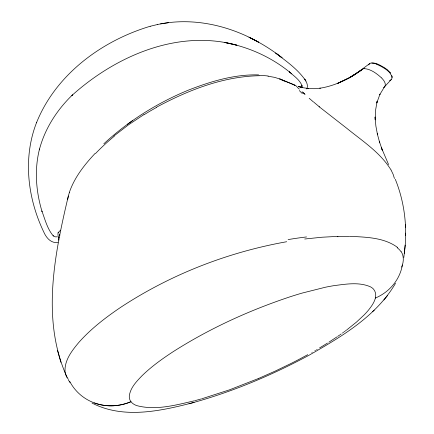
<?xml version="1.0" encoding="UTF-8"?>
<svg xmlns="http://www.w3.org/2000/svg" width="434" height="434" viewBox="0 0 434 434"><rect width="100%" height="100%" fill="white"/><g stroke="black" fill="none" stroke-linecap="round" stroke-linejoin="round"><path stroke-width="0.65" d="M405.616 233.112L405.318 243.886L403.826 257.487M404.396 253.369L405.204 245.107M347.157 329.596L356.444 322.12L364.034 315.03A128.719 32.062 -24 0 0 368.623 309.93C372.952 304.538 379.023 295.901 373.576 289.196A128.746 32.073 -24 0 0 370.462 286.836C359.026 281.78 345.969 284.113 334.028 285.637A129.527 32.246 -24 0 0 325.375 287.237L302.015 293.113A134.616 33.375 -24 0 0 289.527 296.981C248.845 310.57 209.486 328.549 173.28 351.605C162.251 358.815 151.45 366.535 141.999 375.763C136.569 381.415 130.46 387.633 129.327 395.732A127.384 31.736 -23.8 0 0 136.683 405.589C155.79 410.732 175.727 405.085 194.465 400.788M68.339 196.011C54.5 254.476 40.975 320.476 67.161 377.466M401.656 267.105C403.685 262.212 404.168 256.31 401.228 251.671M69.321 192.533C74.366 177.533 84.408 164.817 95.111 153.414M36.624 122.453L36.494 122.751C22.79 157.96 27.586 198.137 43.633 231.713C46.02 237.458 51.006 243.745 57.982 242.351M306.811 88.97C308.357 85.558 306.659 81.831 304.597 79.059L305.872 81.012M36.494 122.751C55.796 74.615 101.496 40.845 150.207 26.268M301.532 87.749L302.015 86.512L301.89 86.919L301.912 85.33L302.026 85.753C299.737 79.769 293.964 76.058 289.391 71.914L289.706 72.174C271.055 57.011 248.476 46.937 224.883 42.516L236.899 45.212C177.815 28.845 115.504 56.181 71.914 95.458L72.505 94.878C56.93 109.916 44.762 128.779 39.315 149.855L39.521 148.976C34.286 169.537 35.941 191.334 42.033 211.515L41.897 211.016C45.049 219.517 47.328 228.995 53.377 235.998L53.073 235.765L55.248 236.828L57.201 236.818M395.542 283.321C376.05 316.484 341.417 336.724 308.937 355.294C271.771 375.269 232.597 391.766 191.877 402.969M294.106 85.276C296.129 84.641 297.686 88.243 299.33 89.084M383.911 299.986L387.692 295.342M384.383 86.941L391.202 79.585M384.524 86.789L379.69 94.742L380.027 94.032L376.766 102.994L377.157 101.182L375.513 110.589L375.22 119.849L375.079 116.996L375.866 125.931L377.499 134.741L377.265 133.667L379.739 142.846L379.381 141.555L382.43 150.457L381.291 147.446L388.598 164.6M58.123 232.629L60.565 230.194M372.497 311.715L374.254 310.104M103.813 143.822C128.54 120.902 157.596 102.744 188.774 89.974C210.995 81.359 234.544 74.214 258.621 74.898M113.882 136.037L128.399 124.905L143.909 114.592M376.365 64.037C374.13 63.201 370.587 61.807 368.992 64.427A20.577 10.096 29.7 0 0 368.748 64.921M369.746 63.538L355.918 73.823L361.495 69.934L349.875 77.55L361.495 69.934M346.695 329.938L346.234 330.285M345.768 330.632L345.301 330.979M344.829 331.326L344.352 331.674M343.874 332.021L343.397 332.373M342.914 332.721L342.426 333.068M127.482 124.26L132.63 120.592M341.2 333.941L340.207 334.641M339.703 334.994L337.674 336.393M362.108 69.407L362.189 69.348A10.644 5.137 31.3 0 1 364.658 68.599M355.674 73.937L349.647 77.605L355.289 74.252L349.462 77.691L337.798 83.295L349.316 77.822C340.11 82.775 330.231 86.648 319.858 88.232L320.265 88.162L314.178 88.704L308.053 88.552L308.558 88.585L302.091 87.532L298.326 86.447L302.346 87.597L298.549 86.512M336.903 336.92L328.896 342.176M327.491 343.066L327.29 343.191A129.717 32.338 -24 0 1 319.847 347.743L319.56 347.911M316.646 349.625L317.232 349.283M314.878 350.65L315.469 350.309M312.198 352.18L311.9 352.354M156.484 107.225C188.226 90.158 223.19 76.351 259.668 75.711M307.69 354.703L307.386 354.871M307.088 355.034L300.648 358.506A136.113 34.129 -24 0 1 290.72 363.621L275.096 371.146L258.61 378.448M383.455 87.587L383.656 87.484A12.212 5.864 31.1 0 0 384.258 87.055M258.458 378.513L229.342 389.895L201.935 398.748M371.862 63.147C376.3 62.485 380.374 65.48 384.101 67.492M201.278 398.933L195.11 400.62M92.003 403.045C122.952 419.038 159.321 411.345 191.34 403.11M189.012 403.739L194.112 402.356M150.175 26.284L157.504 24.51M157.493 24.516C191.936 17.034 228.289 25.08 258.648 42.223L249.002 37.221C260.726 42.885 271.852 49.758 282.095 57.798L275.698 53.078C286.272 61.227 297.746 69.174 305.422 80.317M286.69 241.727C227.736 252.246 170.692 274.424 120.636 307.364C105.565 317.552 90.966 328.744 78.858 342.399C72.006 350.596 64.411 360.209 65.04 371.493A166.113 48.413 -23.2 0 0 68.306 379.207M160.569 23.903L168.576 22.671M304.717 239.009L321.919 237.235L337.94 236.373M364.696 68.643C371.206 69.31 376.783 73.612 381.502 77.86M349.95 236.313C366.084 237.181 384.085 237.398 397.615 247.478M268.033 76.21L274.63 77.36L280.212 79.134M94.373 402.936L94.932 403.137A51.174 47.962 -43.6 0 0 129.978 402.106L130.976 401.694A51.169 47.957 -43.6 0 1 69.787 381.508M294.952 85.129L279.675 78.917L294.415 85.01M280.391 79.205L283.852 80.925M380.13 65.794C384.774 68.61 390.947 71.637 391.967 77.485A1.367 1.134 -3.2 0 0 391.631 75.793M384.356 67.655L385.479 68.404M284.899 81.576L285.181 81.771M385.728 68.577L387.144 69.624M387.372 69.803L390.318 72.728M319.066 106.666L346.907 128.399C362.477 141.055 380.265 152.486 391.007 169.916M289.391 71.914L291.756 73.861M313.164 101.73L309.187 98.279M305.069 94.558L302.069 91.737M381.616 77.968L382.305 78.69A12.879 6.184 31.2 0 1 384.736 86.632M390.388 72.825L390.589 73.118M68.328 379.848L70.004 382.56M391.105 170.09L393.123 174.294L394.452 178.526M395.298 179.275C402.524 197.09 405.936 216.36 405.654 235.57M57.489 350.412L60.89 362.341M405.448 224.725L405.486 227.27M58.845 240.138A6.982 1.08 77.7 0 1 58.758 232.868M59.545 234.539A6.982 1.08 77.7 0 1 59.854 235.44M58.943 237.664A4.66 0.716 77.7 0 1 58.845 236.915M59.263 234.968A4.66 0.716 77.7 0 1 59.55 235.478M67.715 199.336A106.243 46.102 -32.5 0 1 69.38 192.512M95.583 153.457A116.708 51.055 -32.2 0 1 114.283 136.216M144.007 114.76A133.97 59.68 -32 0 1 156.544 107.415M259.874 75.478A128.323 56.17 -31.5 0 1 268.228 76.015M360.768 70.986A20.176 9.722 31 0 1 362.059 69.369M402.405 264.973A49.384 45.858 13.2 0 1 375.377 298.055M288.116 239.584A178.336 61.78 -18.2 0 1 306.534 236.942M337.402 236.714A173.882 47.621 -15.3 0 1 349.413 236.622M397.121 247.668A169.157 48.413 -17.6 0 1 401.054 251.731M376.354 64.172A18 8.317 27.8 0 1 380.054 65.919M392.005 77.556A11.403 5.631 29.2 0 1 389.558 80.599M319.538 106.938A74.681 5.837 35.8 0 1 313.636 102.023M302.368 93.63A86.795 6.13 36.4 0 1 299.319 90.549M302.954 92.513A95.149 3.087 40.3 0 1 304.782 93.89"/></g></svg>
